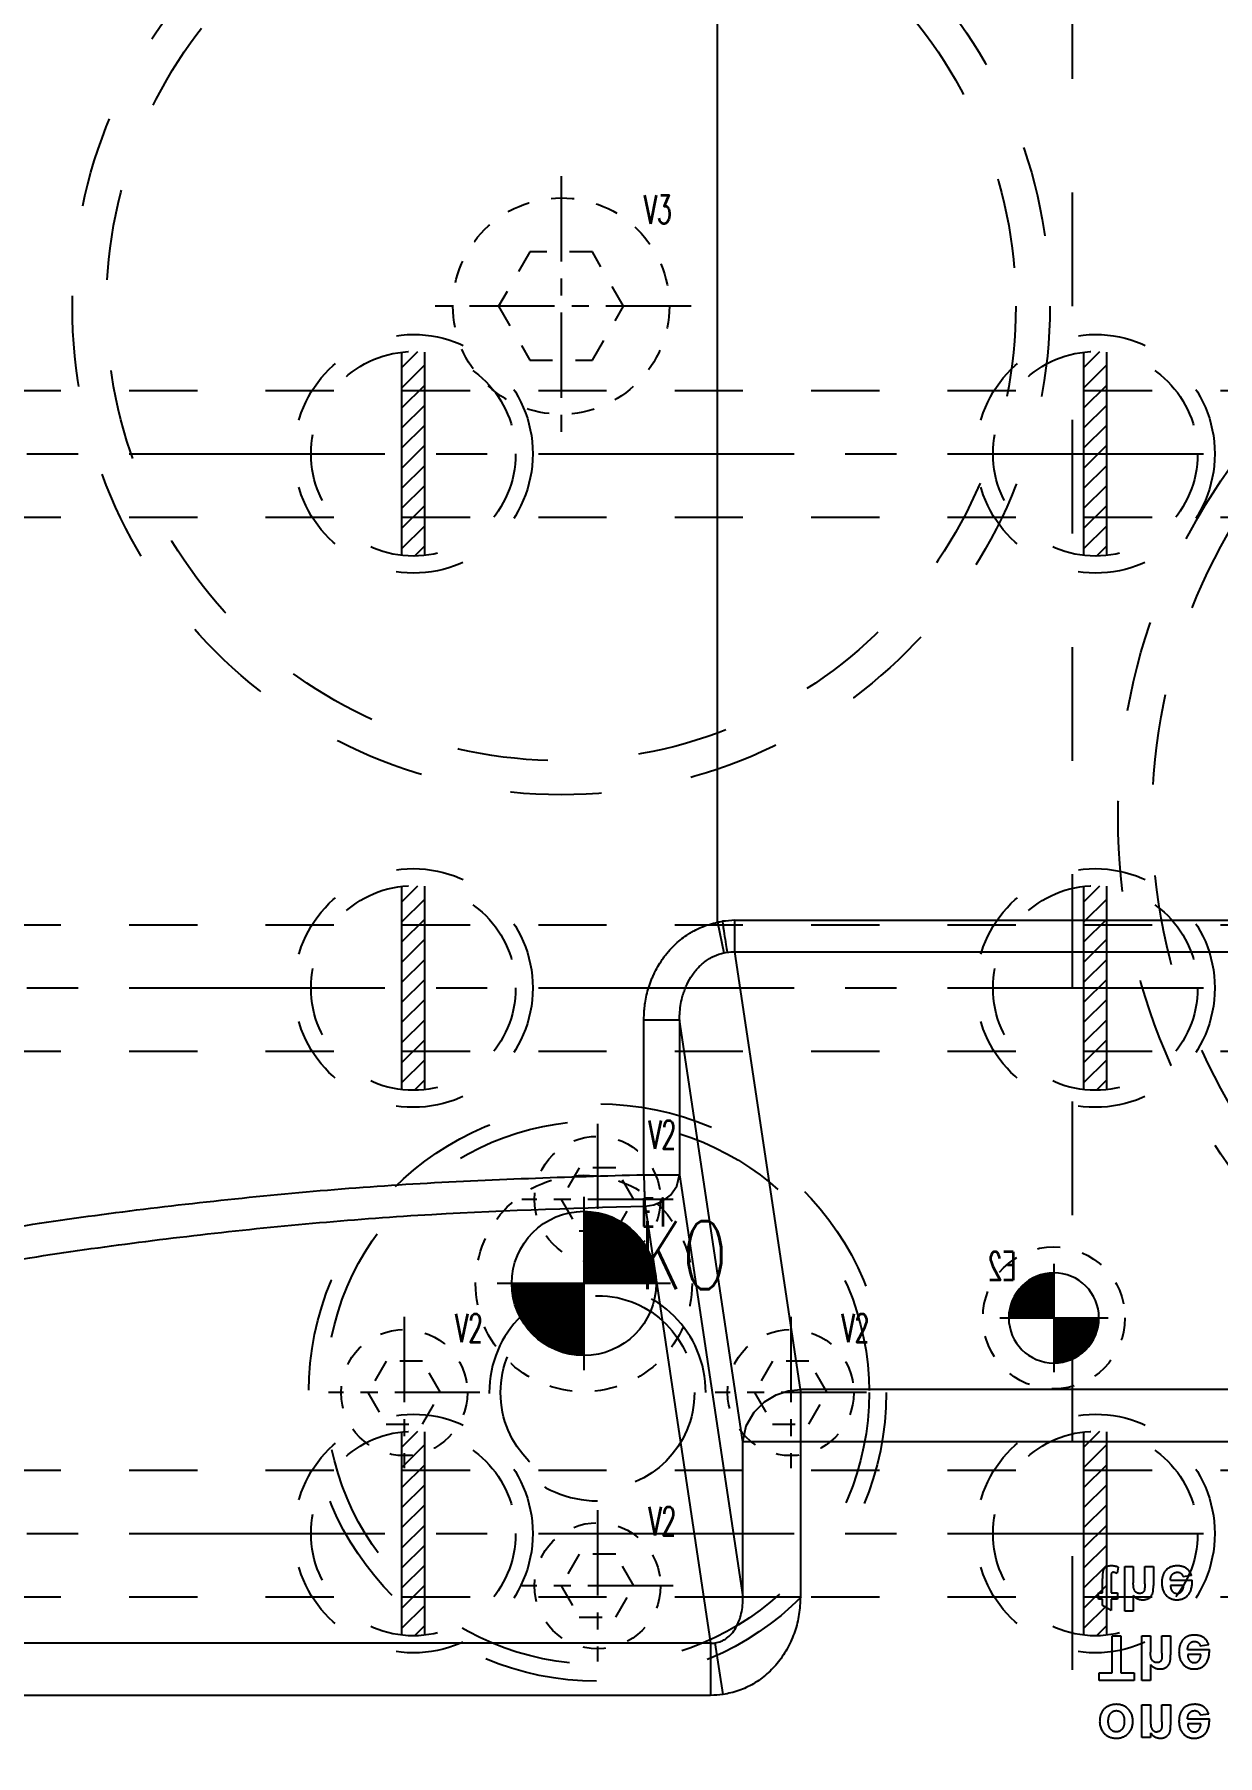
# Model space of a CAD drawing. Extents: x 14103 to 19353, y -3233 to 932.
# Drawn here: x 14776.6 to 14880.7, y -203.4 to -52 of the extents above; entities that cross this region are included whole.
import ezdxf
from ezdxf.enums import TextEntityAlignment as Align

# ---------------------------------------------------------------- set-up
doc = ezdxf.new("R2010")
doc.units = 0
doc.header["$LTSCALE"] = 20
doc.header["$MEASUREMENT"] = 0
doc.linetypes.add('CENTER', pattern=[0.6, 0.375, -0.075, 0.075, -0.075])
doc.linetypes.add('HIDDEN', pattern=[0.2, 0.1, -0.1])
doc.layers.get('0').update_dxf_attribs({"linetype": 'CONTINUOUS'})
doc.layers.get('DEFPOINTS').update_dxf_attribs({"linetype": 'CONTINUOUS'})
for name, color, linetype in [('4a', 7, 'CONTINUOUS'), ('CENTER', 1, 'CENTER'), ('DIM', 3, 'CONTINUOUS'), ('epin', 3, 'CONTINUOUS'), ('HIDDEN', 2, 'HIDDEN'), ('HOLD DOWN', 7, 'CONTINUOUS'), ('OIL', 7, 'CONTINUOUS'), ('SCREW', 7, 'CONTINUOUS'), ('SUP', 4, 'HIDDEN'), ('WATER', 9, 'HIDDEN')]:
    doc.layers.add(name, color=color, linetype=linetype)
doc.styles.add('lxy2', font='txt.shx', dxfattribs={"width": 0.6})
doc.styles.add('LXY4', font='simplex.shx', dxfattribs={"width": 0.7, "height": 6})
doc.dimstyles.new('10', dxfattribs={"dimtxt": 10, "dimasz": 5, "dimexe": 2.5, "dimexo": 0, "dimgap": 1, "dimtad": 0, "dimdsep": 46, "dimtxsty": 'lxy2', "dimcen": -3, "dimclrd": 113, "dimclre": 113, "dimclrt": 3, "dimazin": 2, "dimtfac": 1, "dimtofl": 0, "dimtmove": 0, "dimatfit": 3, "dimfxl": 1, "dimtolj": 1, "dimtzin": 0, "dimarcsym": 0})

# ---------------------------------------------------------------- blocks, each defined once
blk = doc.blocks.new('epin')
at = {"color": 0, "const_width": 0.5}
for points in [[(0.25, 0, 0.414214), (0, 0.25, 0.414214)], [(-0.25, 0, 0.414214), (0, -0.25, 0.414214)]]:
    blk.add_lwpolyline(points, format="xyb", dxfattribs=at)
at = {"color": 0, "linetype": 'ByBlock'}
blk.add_circle((0, 0), 0.5, dxfattribs=at)
at = {"layer": 'CENTER'}
for p, q in [((0, 0.6), (0, -0.6)), ((0.6, 0), (-0.6, 0))]:
    blk.add_line(p, q, dxfattribs=at)
blk = doc.blocks.new('AC_LXY_BLK547')
at = {"layer": 'epin', "xscale": 12.70000000000073, "yscale": 12.70000000000005, "zscale": 12.7}
blk.add_blockref('epin', (0, 0), dxfattribs=at)
at = {"layer": 'epin', "style": 'lxy2', "width": 0.6}
blk.add_text('E1', height=2.5, dxfattribs=at).set_placement((6.26, 6.26), align=Align.MIDDLE_CENTER)
blk = doc.blocks.new('AC_LXY_BLK520')
at = {"layer": 'epin', "xscale": 7.938000000000102, "yscale": 7.937999999999988, "zscale": 7.938}
blk.add_blockref('epin', (0, 0), dxfattribs=at)
at = {"layer": 'epin', "style": 'lxy2', "width": 0.6}
blk.add_text('E2', height=2.5, dxfattribs=at).set_placement((4.57, 4.57), align=Align.MIDDLE_CENTER)
blk = doc.blocks.new('*D198')
at = {"layer": 'DEFPOINTS', "color": 0}
for p in [(14749.94, 164.09), (15292.93, -88.91), (15315.84, -88.91)]:
    blk.add_point(p, dxfattribs=at)
at = {"layer": 'DIM', "color": 113, "lineweight": -2}
blk.add_line((15292.93, -88.91), (15315.84, -88.91), dxfattribs=at)
at = {"layer": 'DIM', "color": 3, "insert": (15324.84, -88.91), "char_height": 10, "attachment_point": 5, "style": 'lxy2'}
blk.add_mtext('\\A1;253', dxfattribs=at)
blk = doc.blocks.new('*D197')
at = {"layer": 'DEFPOINTS', "color": 0}
for p in [(14749.94, 164.09), (15292.93, -183.91), (15315.84, -183.91)]:
    blk.add_point(p, dxfattribs=at)
at = {"layer": 'DIM', "color": 113, "lineweight": -2}
blk.add_line((15292.93, -183.91), (15315.84, -183.91), dxfattribs=at)
at = {"layer": 'DIM', "color": 3, "insert": (15324.84, -183.91), "char_height": 10, "attachment_point": 5, "style": 'lxy2'}
blk.add_mtext('\\A1;348', dxfattribs=at)
blk = doc.blocks.new('*D188')
at = {"layer": 'DEFPOINTS', "color": 0, "linetype": 'Continuous'}
for p in [(14749.94, 164.09), (15254.94, -535.91), (15254.94, -553.81)]:
    blk.add_point(p, dxfattribs=at)
at = {"layer": 'OIL', "color": 113, "linetype": 'Continuous', "lineweight": -2}
blk.add_line((15254.94, -535.91), (15254.94, -553.81), dxfattribs=at)
at = {"layer": 'OIL', "color": 3, "linetype": 'Continuous', "insert": (15254.94, -562.31), "char_height": 10, "attachment_point": 5, "rotation": 90, "style": 'lxy2'}
blk.add_mtext('\\A1;505', dxfattribs=at)
blk = doc.blocks.new('*D187')
at = {"layer": 'DEFPOINTS', "color": 0, "linetype": 'Continuous'}
for p in [(14749.94, 164.09), (15299.94, -515.91), (15299.94, -553.81)]:
    blk.add_point(p, dxfattribs=at)
at = {"layer": 'OIL', "color": 113, "linetype": 'Continuous', "lineweight": -2}
blk.add_line((15299.94, -515.91), (15299.94, -553.81), dxfattribs=at)
at = {"layer": 'OIL', "color": 3, "linetype": 'Continuous', "insert": (15299.94, -562.31), "char_height": 10, "attachment_point": 5, "rotation": 90, "style": 'lxy2'}
blk.add_mtext('\\A1;550', dxfattribs=at)
blk = doc.blocks.new('*D185')
at = {"layer": 'DEFPOINTS', "color": 0}
for p in [(14749.94, 164.09), (15292.93, -255.91), (15315.84, -255.91)]:
    blk.add_point(p, dxfattribs=at)
at = {"layer": 'DIM', "color": 113, "lineweight": -2}
blk.add_line((15292.93, -255.91), (15315.84, -255.91), dxfattribs=at)
at = {"layer": 'DIM', "color": 3, "insert": (15324.34, -255.91), "char_height": 10, "attachment_point": 5, "style": 'lxy2'}
blk.add_mtext('\\A1;420', dxfattribs=at)
blk = doc.blocks.new('*D193')
at = {"layer": 'DEFPOINTS', "color": 0, "linetype": 'Continuous'}
for p in [(14749.94, 164.09), (14839.94, -369.24), (14839.94, -553.81)]:
    blk.add_point(p, dxfattribs=at)
at = {"layer": 'OIL', "color": 113, "linetype": 'Continuous', "lineweight": -2}
blk.add_line((14839.94, -369.24), (14839.94, -553.81), dxfattribs=at)
at = {"layer": 'OIL', "color": 3, "linetype": 'Continuous', "insert": (14839.94, -559.31), "char_height": 10, "attachment_point": 5, "rotation": 90, "style": 'lxy2'}
blk.add_mtext('\\A1;90', dxfattribs=at)
blk = doc.blocks.new('*D191')
at = {"layer": 'DEFPOINTS', "color": 0, "linetype": 'Continuous'}
for p in [(14749.94, 164.09), (14999.94, -369.24), (14999.94, -553.81)]:
    blk.add_point(p, dxfattribs=at)
at = {"layer": 'OIL', "color": 113, "linetype": 'Continuous', "lineweight": -2}
blk.add_line((14999.94, -369.24), (14999.94, -553.81), dxfattribs=at)
at = {"layer": 'OIL', "color": 3, "linetype": 'Continuous', "insert": (14999.94, -562.31), "char_height": 10, "attachment_point": 5, "rotation": 90, "style": 'lxy2'}
blk.add_mtext('\\A1;250', dxfattribs=at)
blk = doc.blocks.new('*D190')
at = {"layer": 'DEFPOINTS', "color": 0, "linetype": 'Continuous'}
for p in [(14749.94, 164.09), (15049.94, -369.24), (15049.94, -553.81)]:
    blk.add_point(p, dxfattribs=at)
at = {"layer": 'OIL', "color": 113, "linetype": 'Continuous', "lineweight": -2}
blk.add_line((15049.94, -369.24), (15049.94, -553.81), dxfattribs=at)
at = {"layer": 'OIL', "color": 3, "linetype": 'Continuous', "insert": (15049.94, -561.81), "char_height": 10, "attachment_point": 5, "rotation": 90, "style": 'lxy2'}
blk.add_mtext('\\A1;300', dxfattribs=at)
blk = doc.blocks.new('*D189')
at = {"layer": 'DEFPOINTS', "color": 0, "linetype": 'Continuous'}
for p in [(14749.94, 164.09), (15094.94, -324.24), (15094.94, -553.81)]:
    blk.add_point(p, dxfattribs=at)
at = {"layer": 'OIL', "color": 113, "linetype": 'Continuous', "lineweight": -2}
blk.add_line((15094.94, -324.24), (15094.94, -553.81), dxfattribs=at)
at = {"layer": 'OIL', "color": 3, "linetype": 'Continuous', "insert": (15094.94, -562.81), "char_height": 10, "attachment_point": 5, "rotation": 90, "style": 'lxy2'}
blk.add_mtext('\\A1;345', dxfattribs=at)
blk = doc.blocks.new('*D186')
at = {"layer": 'DEFPOINTS', "color": 0, "linetype": 'Continuous'}
for p in [(14749.94, 164.09), (15119.94, -360.91), (15119.94, -553.81)]:
    blk.add_point(p, dxfattribs=at)
at = {"layer": 'OIL', "color": 113, "linetype": 'Continuous', "lineweight": -2}
blk.add_line((15119.94, -360.91), (15119.94, -553.81), dxfattribs=at)
at = {"layer": 'OIL', "color": 3, "linetype": 'Continuous', "insert": (15119.94, -562.31), "char_height": 10, "attachment_point": 5, "rotation": 90, "style": 'lxy2'}
blk.add_mtext('\\A1;370', dxfattribs=at)
blk = doc.blocks.new('*D184')
at = {"layer": 'DEFPOINTS', "color": 0, "linetype": 'Continuous'}
for p in [(14749.94, 164.09), (15074.94, -315.91), (15074.94, -553.81)]:
    blk.add_point(p, dxfattribs=at)
at = {"layer": 'OIL', "color": 113, "linetype": 'Continuous', "lineweight": -2}
blk.add_line((15074.94, -315.91), (15074.94, -553.81), dxfattribs=at)
at = {"layer": 'OIL', "color": 3, "linetype": 'Continuous', "insert": (15074.94, -562.81), "char_height": 10, "attachment_point": 5, "rotation": 90, "style": 'lxy2'}
blk.add_mtext('\\A1;325', dxfattribs=at)
blk = doc.blocks.new('AC_LXY_BLK518')
at = {"layer": 'SCREW', "color": 1, "linetype": 'CENTER'}
for p, q in [((0, 11.43), (0, -11.43)), ((11.43, 0), (-11.43, 0))]:
    blk.add_line(p, q, dxfattribs=at)
at = {"layer": 'SCREW', "color": 2, "linetype": 'HIDDEN'}
blk.add_lwpolyline([(-2.75, 4.76), (-5.5, 0), (-2.75, -4.76), (2.75, -4.76), (5.5, 0), (2.75, 4.76)], close=True, dxfattribs=at)
blk.add_circle((0, 0), 9.52, dxfattribs=at)
at = {"layer": 'SCREW', "style": 'lxy2', "width": 0.6}
blk.add_text('V3', height=2.5, dxfattribs=at).set_placement((8.5, 8.5), align=Align.MIDDLE_CENTER)
blk = doc.blocks.new('AC_LXY_BLK617')
at = {"layer": 'SCREW', "color": 1, "linetype": 'CENTER'}
for p, q in [((0, 6.66), (0, -6.66)), ((6.66, 0), (-6.66, 0))]:
    blk.add_line(p, q, dxfattribs=at)
at = {"layer": 'SCREW', "color": 2, "linetype": 'HIDDEN'}
blk.add_lwpolyline([(-1.6, 2.77), (-3.2, 0), (-1.6, -2.77), (1.6, -2.77), (3.2, 0), (1.6, 2.77)], close=True, dxfattribs=at)
blk.add_circle((0, 0), 5.55, dxfattribs=at)
at = {"layer": 'SCREW', "style": 'lxy2', "width": 0.6}
blk.add_text('V2', height=2.5, dxfattribs=at).set_placement((5.69, 5.69), align=Align.MIDDLE_CENTER)

msp = doc.modelspace()

# ---------------------------------------------------------------- hatches: boundary and pattern name
at = {"layer": 'WATER', "linetype": 'Continuous'}
h = msp.add_hatch(dxfattribs=at)
h.set_pattern_fill('ANSI31', color=4, scale=10, style=0)
h.set_pattern_definition([(45, (13374.4322, 1591.9012), (-0.8838835, 0.8838835), [])])
h.paths.add_polyline_path([(14810.942, -79.965, 0.0278424), (14809.942, -79.91), (14809.942, -83.35), (14810.942, -83.35)])
h.paths.add_polyline_path([(14809.942, -79.91, 0.0278424), (14808.942, -79.965), (14808.942, -83.35), (14809.942, -83.35)])
h.paths.add_polyline_path([(14809.942, -83.35), (14808.942, -83.35), (14808.942, -88.91), (14809.942, -88.91)])
h.paths.add_polyline_path([(14810.942, -83.35), (14809.942, -83.35), (14809.942, -88.91), (14810.942, -88.91)])
h.paths.add_polyline_path([(14810.942, -88.91), (14809.942, -88.91), (14809.942, -94.47), (14810.942, -94.47)])
h.paths.add_polyline_path([(14809.942, -88.91), (14808.942, -88.91), (14808.942, -94.47), (14809.942, -94.47)])
h.paths.add_polyline_path([(14809.942, -94.47), (14808.942, -94.47), (14808.942, -97.854, 0.0278424), (14809.942, -97.91)])
h.paths.add_polyline_path([(14810.942, -94.47), (14809.942, -94.47), (14809.942, -97.91, 0.0278424), (14810.942, -97.854)])
h = msp.add_hatch(dxfattribs=at)
h.set_pattern_fill('ANSI31', color=4, scale=10, style=0)
h.set_pattern_definition([(45, (13434.4322, 1591.9012), (-0.8838835, 0.8838835), [])])
h.paths.add_polyline_path([(14870.942, -79.965, 0.0278424), (14869.942, -79.91), (14869.942, -83.35), (14870.942, -83.35)])
h.paths.add_polyline_path([(14869.942, -79.91, 0.0278424), (14868.942, -79.965), (14868.942, -83.35), (14869.942, -83.35)])
h.paths.add_polyline_path([(14869.942, -83.35), (14868.942, -83.35), (14868.942, -88.91), (14869.942, -88.91)])
h.paths.add_polyline_path([(14870.942, -83.35), (14869.942, -83.35), (14869.942, -88.91), (14870.942, -88.91)])
h.paths.add_polyline_path([(14870.942, -88.91), (14869.942, -88.91), (14869.942, -94.47), (14870.942, -94.47)])
h.paths.add_polyline_path([(14869.942, -88.91), (14868.942, -88.91), (14868.942, -94.47), (14869.942, -94.47)])
h.paths.add_polyline_path([(14869.942, -94.47), (14868.942, -94.47), (14868.942, -97.854, 0.0278424), (14869.942, -97.91)])
h.paths.add_polyline_path([(14870.942, -94.47), (14869.942, -94.47), (14869.942, -97.91, 0.0278424), (14870.942, -97.854)])
h = msp.add_hatch(dxfattribs=at)
h.set_pattern_fill('ANSI31', color=4, scale=10, style=0)
h.set_pattern_definition([(45, (13374.4322, 1544.9012), (-0.8838835, 0.8838835), [])])
h.paths.add_polyline_path([(14810.942, -126.965, 0.0278424), (14809.942, -126.91), (14809.942, -130.35), (14810.942, -130.35)])
h.paths.add_polyline_path([(14809.942, -126.91, 0.0278424), (14808.942, -126.965), (14808.942, -130.35), (14809.942, -130.35)])
h.paths.add_polyline_path([(14809.942, -130.35), (14808.942, -130.35), (14808.942, -135.91), (14809.942, -135.91)])
h.paths.add_polyline_path([(14810.942, -130.35), (14809.942, -130.35), (14809.942, -135.91), (14810.942, -135.91)])
h.paths.add_polyline_path([(14810.942, -135.91), (14809.942, -135.91), (14809.942, -141.47), (14810.942, -141.47)])
h.paths.add_polyline_path([(14809.942, -135.91), (14808.942, -135.91), (14808.942, -141.47), (14809.942, -141.47)])
h.paths.add_polyline_path([(14809.942, -141.47), (14808.942, -141.47), (14808.942, -144.854, 0.0278424), (14809.942, -144.91)])
h.paths.add_polyline_path([(14810.942, -141.47), (14809.942, -141.47), (14809.942, -144.91, 0.0278424), (14810.942, -144.854)])
h = msp.add_hatch(dxfattribs=at)
h.set_pattern_fill('ANSI31', color=4, scale=10, style=0)
h.set_pattern_definition([(45, (13434.4322, 1544.9012), (-0.8838835, 0.8838835), [])])
h.paths.add_polyline_path([(14870.942, -126.965, 0.0278424), (14869.942, -126.91), (14869.942, -130.35), (14870.942, -130.35)])
h.paths.add_polyline_path([(14869.942, -126.91, 0.0278424), (14868.942, -126.965), (14868.942, -130.35), (14869.942, -130.35)])
h.paths.add_polyline_path([(14869.942, -130.35), (14868.942, -130.35), (14868.942, -135.91), (14869.942, -135.91)])
h.paths.add_polyline_path([(14870.942, -130.35), (14869.942, -130.35), (14869.942, -135.91), (14870.942, -135.91)])
h.paths.add_polyline_path([(14870.942, -135.91), (14869.942, -135.91), (14869.942, -141.47), (14870.942, -141.47)])
h.paths.add_polyline_path([(14869.942, -135.91), (14868.942, -135.91), (14868.942, -141.47), (14869.942, -141.47)])
h.paths.add_polyline_path([(14869.942, -141.47), (14868.942, -141.47), (14868.942, -144.854, 0.0278424), (14869.942, -144.91)])
h.paths.add_polyline_path([(14870.942, -141.47), (14869.942, -141.47), (14869.942, -144.91, 0.0278424), (14870.942, -144.854)])
h = msp.add_hatch(dxfattribs=at)
h.set_pattern_fill('ANSI31', color=4, scale=10, style=0)
h.set_pattern_definition([(45, (13374.4322, 1496.9012), (-0.8838835, 0.8838835), [])])
h.paths.add_polyline_path([(14810.942, -174.965, 0.0278424), (14809.942, -174.91), (14809.942, -178.35), (14810.942, -178.35)])
h.paths.add_polyline_path([(14809.942, -174.91, 0.0278424), (14808.942, -174.965), (14808.942, -178.35), (14809.942, -178.35)])
h.paths.add_polyline_path([(14809.942, -178.35), (14808.942, -178.35), (14808.942, -183.91), (14809.942, -183.91)])
h.paths.add_polyline_path([(14810.942, -178.35), (14809.942, -178.35), (14809.942, -183.91), (14810.942, -183.91)])
h.paths.add_polyline_path([(14810.942, -183.91), (14809.942, -183.91), (14809.942, -189.47), (14810.942, -189.47)])
h.paths.add_polyline_path([(14809.942, -183.91), (14808.942, -183.91), (14808.942, -189.47), (14809.942, -189.47)])
h.paths.add_polyline_path([(14809.942, -189.47), (14808.942, -189.47), (14808.942, -192.854, 0.0278424), (14809.942, -192.91)])
h.paths.add_polyline_path([(14810.942, -189.47), (14809.942, -189.47), (14809.942, -192.91, 0.0278424), (14810.942, -192.854)])
h = msp.add_hatch(dxfattribs=at)
h.set_pattern_fill('ANSI31', color=4, scale=10, style=0)
h.set_pattern_definition([(45, (13434.4322, 1496.9012), (-0.8838835, 0.8838835), [])])
h.paths.add_polyline_path([(14870.942, -174.965, 0.0278424), (14869.942, -174.91), (14869.942, -178.35), (14870.942, -178.35)])
h.paths.add_polyline_path([(14869.942, -174.91, 0.0278424), (14868.942, -174.965), (14868.942, -178.35), (14869.942, -178.35)])
h.paths.add_polyline_path([(14869.942, -178.35), (14868.942, -178.35), (14868.942, -183.91), (14869.942, -183.91)])
h.paths.add_polyline_path([(14870.942, -178.35), (14869.942, -178.35), (14869.942, -183.91), (14870.942, -183.91)])
h.paths.add_polyline_path([(14870.942, -183.91), (14869.942, -183.91), (14869.942, -189.47), (14870.942, -189.47)])
h.paths.add_polyline_path([(14869.942, -183.91), (14868.942, -183.91), (14868.942, -189.47), (14869.942, -189.47)])
h.paths.add_polyline_path([(14869.942, -189.47), (14868.942, -189.47), (14868.942, -192.854, 0.0278424), (14869.942, -192.91)])
h.paths.add_polyline_path([(14870.942, -189.47), (14869.942, -189.47), (14869.942, -192.91, 0.0278424), (14870.942, -192.854)])

# ---------------------------------------------------------------- linework, layer by layer
at = {"layer": '4a', "color": 4, "linetype": 'Continuous'}
for p, q in [((14836.692, -130.116), (14836.692, -16.106)), ((14836.692, -130.116), (14837.264, -132.811)), ((14838.219, -129.956), (14884.541, -129.956)), ((14838.219, -132.716), (14838.219, -129.956)), ((14843.995, -171.233), (14838.219, -132.716)), ((14838.219, -132.716), (14887.692, -132.716)), ((14830.224, -152.336), (14830.224, -138.701)), ((14830.224, -138.701), (14833.364, -138.701)), ((14838.932, -175.833), (14833.364, -138.701)), ((14833.364, -138.701), (14833.364, -152.336)), ((14830.224, -152.336), (14833.364, -152.336)), ((14833.364, -152.336), (14838.932, -189.468)), ((14830.326, -155.095), (14836.095, -193.563)), ((14843.995, -171.233), (14843.995, -189.468)), ((14972.873, -171.233), (14843.995, -171.233)), ((14838.932, -189.468), (14838.932, -175.833)), ((14972.873, -175.833), (14838.932, -175.833)), ((14871.936, -186.859), (14871.86, -187.387)), ((14872.522, -190.749), (14872.522, -186.81)), ((14872.522, -186.81), (14873.279, -186.81)), ((14873.279, -186.81), (14873.279, -188.259)), ((14874.289, -186.81), (14875.047, -186.81)), ((14874.289, -188.338), (14874.289, -186.81)), ((14875.047, -186.81), (14875.047, -188.49)), ((14878.41, -187.618), (14877.652, -187.719)), ((14870.219, -189.133), (14870.573, -189.133)), ((14870.219, -189.688), (14870.219, -189.133)), ((14870.573, -189.133), (14870.573, -187.858)), ((14871.33, -187.895), (14871.33, -189.133)), ((14871.33, -189.133), (14871.886, -189.133)), ((14871.886, -189.133), (14871.886, -189.688)), ((14876.541, -188.022), (14878.46, -188.022)), ((14877.703, -188.476), (14876.555, -188.476)), ((14838.932, -189.468), (14843.995, -189.468)), ((14870.573, -189.688), (14870.219, -189.688)), ((14870.573, -190.244), (14870.573, -189.688)), ((14871.33, -190.698), (14870.573, -190.244)), ((14871.886, -189.688), (14871.33, -189.688)), ((14871.33, -189.688), (14871.33, -190.698)), ((14873.279, -190.749), (14872.522, -190.749)), ((14873.279, -189.355), (14873.279, -190.749)), ((14836.095, -193.563), (14720.165, -193.563)), ((14836.095, -193.563), (14836.095, -198.163)), ((14837.186, -198.082), (14836.505, -193.542)), ((14871.431, -192.9), (14872.189, -192.9)), ((14871.431, -196.182), (14871.431, -192.9)), ((14872.189, -192.9), (14872.189, -196.182)), ((14874.037, -192.9), (14874.794, -192.9)), ((14874.037, -196.839), (14874.037, -192.9)), ((14874.794, -192.9), (14874.794, -194.349)), ((14875.804, -192.9), (14876.562, -192.9)), ((14875.804, -194.428), (14875.804, -192.9)), ((14876.562, -192.9), (14876.562, -194.58)), ((14879.925, -193.708), (14879.167, -193.809)), ((14878.056, -194.112), (14879.975, -194.112)), ((14879.218, -194.566), (14878.07, -194.566)), ((14870.27, -196.182), (14871.431, -196.182)), ((14870.27, -196.839), (14870.27, -196.182)), ((14873.35, -196.839), (14870.27, -196.839)), ((14872.189, -196.182), (14873.35, -196.182)), ((14873.35, -196.182), (14873.35, -196.839)), ((14874.794, -196.839), (14874.037, -196.839)), ((14874.794, -195.445), (14874.794, -196.839)), ((14836.095, -198.163), (14715.102, -198.163)), ((14874.037, -198.99), (14874.794, -198.99)), ((14874.037, -201.868), (14874.037, -198.99)), ((14874.794, -198.99), (14874.794, -200.3)), ((14875.804, -198.99), (14876.562, -198.99)), ((14875.804, -200.467), (14875.804, -198.99)), ((14876.562, -198.99), (14876.562, -200.77)), ((14879.925, -199.798), (14879.167, -199.899)), ((14878.056, -200.202), (14879.975, -200.202)), ((14879.218, -200.656), (14878.07, -200.656)), ((14874.794, -201.868), (14874.037, -201.868)), ((14874.794, -201.453), (14874.794, -201.868))]:
    msp.add_line(p, q, dxfattribs=at)
for points in [[(14830.326, -155.095), (14831.11, -154.981), (14831.866, -154.674), (14832.572, -154.135), (14833.126, -153.333), (14833.364, -152.336)], [(14838.932, -175.833), (14839.217, -174.433), (14839.911, -173.221), (14840.84, -172.319), (14841.859, -171.719), (14842.909, -171.369), (14843.995, -171.233)]]:
    msp.add_lwpolyline(points, dxfattribs=at)
for points in [[(14830.224, -138.701), (14830.251, -137.975), (14830.285, -137.614), (14830.333, -137.255), (14830.655, -135.853), (14830.897, -135.172), (14831.038, -134.836), (14831.193, -134.508), (14831.938, -133.27), (14832.156, -132.98), (14832.388, -132.698), (14832.887, -132.166), (14834.013, -131.25), (14834.323, -131.052), (14834.641, -130.869), (14835.298, -130.553), (14836.692, -130.116)], [(14836.692, -130.116), (14837.127, -130.037)], [(14838.219, -129.956), (14837.127, -130.037)], [(14837.127, -130.037), (14837.293, -131.144), (14837.436, -132.098), (14837.536, -132.761)], [(14833.364, -138.701), (14833.373, -138.199), (14833.601, -136.734), (14833.743, -136.263), (14833.919, -135.806), (14834.365, -134.954), (14834.637, -134.561), (14834.939, -134.197), (14835.624, -133.571), (14836.007, -133.314), (14836.409, -133.1), (14837.264, -132.811)], [(14837.264, -132.811), (14837.536, -132.761)], [(14837.536, -132.761), (14838.219, -132.716)], [(14751.617, -161.364), (14770.376, -157.683), (14789.876, -154.933), (14809.9, -153.144), (14830.224, -152.336)], [(14830.224, -152.336), (14830.232, -152.766), (14830.241, -153.188), (14830.253, -153.593), (14830.266, -153.972), (14830.28, -154.318), (14830.295, -154.625), (14830.326, -155.095)], [(14752.961, -164.123), (14771.423, -160.443), (14790.615, -157.693), (14810.323, -155.904), (14830.326, -155.095)], [(14870.597, -187.312), (14870.592, -187.35), (14870.586, -187.397), (14870.582, -187.452), (14870.579, -187.516), (14870.576, -187.589), (14870.574, -187.67), (14870.573, -187.759), (14870.573, -187.858)], [(14871.327, -186.759), (14871.225, -186.764), (14871.129, -186.777), (14871.037, -186.799), (14870.951, -186.829), (14870.873, -186.867), (14870.806, -186.91), (14870.751, -186.958), (14870.706, -187.011), (14870.67, -187.072), (14870.64, -187.143), (14870.615, -187.222), (14870.597, -187.312)], [(14871.936, -186.859), (14871.797, -186.815), (14871.65, -186.785), (14871.493, -186.766), (14871.327, -186.759)], [(14871.546, -187.315), (14871.509, -187.317), (14871.474, -187.325), (14871.443, -187.338), (14871.415, -187.355), (14871.37, -187.402), (14871.345, -187.458), (14871.342, -187.478), (14871.339, -187.508), (14871.336, -187.548), (14871.334, -187.598), (14871.332, -187.658), (14871.331, -187.727), (14871.33, -187.806), (14871.33, -187.895)], [(14871.546, -187.315), (14871.607, -187.319), (14871.68, -187.333), (14871.764, -187.356), (14871.86, -187.387)], [(14876.066, -187.245), (14876, -187.346), (14875.943, -187.453), (14875.894, -187.566), (14875.855, -187.686), (14875.823, -187.811), (14875.812, -187.869)], [(14877.168, -186.759), (14876.988, -186.767), (14876.82, -186.79), (14876.664, -186.828), (14876.521, -186.881), (14876.389, -186.949), (14876.269, -187.033), (14876.162, -187.132), (14876.066, -187.245)], [(14876.541, -188.022), (14876.546, -187.94), (14876.556, -187.864), (14876.571, -187.791), (14876.592, -187.724), (14876.617, -187.661), (14876.648, -187.604), (14876.684, -187.55), (14876.726, -187.501), (14876.772, -187.458), (14876.82, -187.42), (14876.87, -187.387), (14876.925, -187.361), (14876.981, -187.341), (14877.04, -187.327), (14877.102, -187.318), (14877.166, -187.315)], [(14877.166, -187.315), (14877.252, -187.321), (14877.331, -187.338), (14877.403, -187.368), (14877.468, -187.41), (14877.525, -187.465), (14877.575, -187.536), (14877.618, -187.62), (14877.652, -187.719)], [(14878.41, -187.618), (14878.371, -187.516), (14878.327, -187.42), (14878.277, -187.331), (14878.223, -187.248), (14878.163, -187.171), (14878.097, -187.101), (14878.027, -187.036), (14877.951, -186.979), (14877.871, -186.927), (14877.785, -186.882), (14877.694, -186.845), (14877.599, -186.815), (14877.498, -186.79), (14877.394, -186.773), (14877.283, -186.762), (14877.168, -186.759)], [(14873.855, -189.183), (14873.77, -189.178), (14873.69, -189.16), (14873.615, -189.131), (14873.544, -189.09), (14873.48, -189.038), (14873.424, -188.974), (14873.379, -188.898), (14873.342, -188.811), (14873.327, -188.761), (14873.315, -188.707), (14873.304, -188.646), (14873.295, -188.58), (14873.288, -188.508), (14873.283, -188.43), (14873.28, -188.348), (14873.279, -188.259)], [(14874.289, -188.338), (14874.288, -188.447), (14874.287, -188.545), (14874.284, -188.632), (14874.279, -188.711), (14874.273, -188.777), (14874.266, -188.834), (14874.258, -188.88), (14874.249, -188.916), (14874.225, -188.974), (14874.195, -189.026), (14874.155, -189.071), (14874.109, -189.111), (14874.055, -189.142), (14873.995, -189.165), (14873.928, -189.178), (14873.855, -189.183)], [(14874.116, -189.739), (14874.239, -189.732), (14874.354, -189.714), (14874.464, -189.684), (14874.567, -189.642), (14874.662, -189.589), (14874.744, -189.531), (14874.813, -189.466), (14874.87, -189.393), (14874.916, -189.316), (14874.956, -189.234), (14874.986, -189.148), (14875.009, -189.058), (14875.017, -189.01), (14875.025, -188.954), (14875.032, -188.893), (14875.037, -188.825), (14875.041, -188.751), (14875.044, -188.669), (14875.046, -188.583), (14875.047, -188.49)], [(14875.812, -187.869), (14875.801, -187.944), (14875.789, -188.082), (14875.784, -188.228)], [(14875.784, -188.228), (14875.788, -188.38)], [(14875.788, -188.38), (14875.789, -188.4), (14875.808, -188.563), (14875.836, -188.716), (14875.877, -188.86), (14875.929, -188.993), (14875.994, -189.118), (14876.069, -189.232), (14876.156, -189.337), (14876.253, -189.431), (14876.355, -189.513), (14876.463, -189.582), (14876.578, -189.638), (14876.698, -189.682), (14876.825, -189.713), (14876.959, -189.732), (14877.098, -189.739)], [(14876.555, -188.476), (14876.557, -188.556), (14876.564, -188.631), (14876.576, -188.702), (14876.594, -188.769), (14876.616, -188.831), (14876.645, -188.89), (14876.678, -188.943), (14876.716, -188.993)], [(14876.716, -188.993), (14876.758, -189.037), (14876.803, -189.076), (14876.851, -189.109), (14876.902, -189.136), (14876.955, -189.156), (14877.011, -189.171), (14877.07, -189.18), (14877.132, -189.183)], [(14877.098, -189.739), (14877.253, -189.732), (14877.401, -189.713), (14877.539, -189.679), (14877.67, -189.633), (14877.792, -189.574), (14877.906, -189.501), (14878.011, -189.415), (14878.107, -189.316), (14878.194, -189.203), (14878.268, -189.077), (14878.33, -188.936), (14878.381, -188.782), (14878.418, -188.613), (14878.444, -188.43), (14878.459, -188.232), (14878.46, -188.022)], [(14877.132, -189.183), (14877.189, -189.18), (14877.244, -189.172), (14877.298, -189.158), (14877.349, -189.138), (14877.397, -189.113), (14877.444, -189.081), (14877.489, -189.045), (14877.531, -189.002), (14877.569, -188.955), (14877.603, -188.902), (14877.632, -188.844), (14877.656, -188.781), (14877.675, -188.713), (14877.689, -188.639), (14877.698, -188.56), (14877.703, -188.476)], [(14836.505, -193.542), (14837.022, -193.396), (14837.503, -193.121), (14837.933, -192.725), (14838.299, -192.221), (14838.589, -191.623), (14838.795, -190.951), (14838.911, -190.225), (14838.932, -189.468)], [(14843.995, -189.468), (14843.869, -191.03), (14843.497, -192.536), (14842.888, -193.939), (14842.063, -195.196), (14841.047, -196.269), (14839.871, -197.124), (14838.57, -197.734), (14837.186, -198.082)], [(14873.279, -189.355), (14873.369, -189.445), (14873.463, -189.523), (14873.561, -189.589), (14873.664, -189.643), (14873.771, -189.685), (14873.881, -189.715), (14873.996, -189.732), (14874.116, -189.739)], [(14836.095, -193.563), (14836.505, -193.542)], [(14877.581, -193.335), (14877.515, -193.436), (14877.457, -193.543), (14877.409, -193.656), (14877.37, -193.776), (14877.338, -193.901), (14877.327, -193.959)], [(14878.683, -192.849), (14878.503, -192.857), (14878.335, -192.88), (14878.179, -192.918), (14878.036, -192.971), (14877.904, -193.039), (14877.784, -193.123), (14877.677, -193.222), (14877.581, -193.335)], [(14878.056, -194.112), (14878.061, -194.03), (14878.07, -193.954), (14878.086, -193.881), (14878.107, -193.814), (14878.132, -193.751), (14878.163, -193.694), (14878.199, -193.64), (14878.241, -193.591), (14878.287, -193.548), (14878.335, -193.51), (14878.385, -193.477), (14878.44, -193.451), (14878.496, -193.431), (14878.555, -193.417), (14878.616, -193.408), (14878.681, -193.405)], [(14878.681, -193.405), (14878.767, -193.411), (14878.846, -193.428), (14878.918, -193.458), (14878.983, -193.5), (14879.04, -193.555), (14879.09, -193.626), (14879.133, -193.71), (14879.167, -193.809)], [(14879.925, -193.708), (14879.886, -193.606), (14879.842, -193.51), (14879.792, -193.421), (14879.738, -193.338), (14879.678, -193.261), (14879.612, -193.191), (14879.542, -193.126), (14879.466, -193.069), (14879.386, -193.017), (14879.3, -192.972), (14879.209, -192.935), (14879.114, -192.905), (14879.013, -192.88), (14878.908, -192.863), (14878.798, -192.852), (14878.683, -192.849)], [(14875.37, -195.273), (14875.285, -195.268), (14875.205, -195.25), (14875.13, -195.221), (14875.059, -195.18), (14874.995, -195.128), (14874.939, -195.064), (14874.894, -194.988), (14874.857, -194.901), (14874.842, -194.851), (14874.83, -194.797), (14874.819, -194.736), (14874.81, -194.67), (14874.803, -194.598), (14874.798, -194.52), (14874.795, -194.438), (14874.794, -194.349)], [(14875.804, -194.428), (14875.803, -194.537), (14875.802, -194.635), (14875.799, -194.722), (14875.794, -194.801), (14875.788, -194.867), (14875.781, -194.924), (14875.773, -194.97), (14875.764, -195.006), (14875.74, -195.064), (14875.709, -195.116), (14875.67, -195.161), (14875.623, -195.201), (14875.57, -195.232), (14875.51, -195.255), (14875.443, -195.268), (14875.37, -195.273)], [(14875.631, -195.829), (14875.754, -195.822), (14875.869, -195.804), (14875.979, -195.774), (14876.082, -195.732), (14876.177, -195.679), (14876.259, -195.621), (14876.328, -195.556), (14876.385, -195.483), (14876.431, -195.406), (14876.471, -195.324), (14876.501, -195.238), (14876.524, -195.148), (14876.532, -195.1), (14876.54, -195.044), (14876.547, -194.983), (14876.552, -194.915), (14876.556, -194.841), (14876.559, -194.759), (14876.561, -194.673), (14876.562, -194.58)], [(14877.327, -193.959), (14877.316, -194.034), (14877.304, -194.172), (14877.299, -194.318)], [(14877.299, -194.318), (14877.303, -194.47)], [(14877.303, -194.47), (14877.304, -194.49), (14877.323, -194.653), (14877.351, -194.806), (14877.392, -194.95), (14877.444, -195.083), (14877.509, -195.208), (14877.584, -195.322), (14877.671, -195.427), (14877.768, -195.521), (14877.87, -195.603), (14877.978, -195.672), (14878.093, -195.728), (14878.213, -195.772), (14878.34, -195.803), (14878.474, -195.822), (14878.613, -195.829)], [(14878.07, -194.566), (14878.072, -194.646), (14878.079, -194.721), (14878.091, -194.792), (14878.109, -194.859), (14878.131, -194.921), (14878.16, -194.98), (14878.193, -195.033), (14878.231, -195.083)], [(14878.231, -195.083), (14878.273, -195.127), (14878.318, -195.166), (14878.366, -195.199), (14878.417, -195.226), (14878.47, -195.246), (14878.526, -195.261), (14878.585, -195.27), (14878.646, -195.273)], [(14878.613, -195.829), (14878.768, -195.822), (14878.916, -195.803), (14879.054, -195.769), (14879.185, -195.723), (14879.307, -195.664), (14879.421, -195.591), (14879.525, -195.505), (14879.622, -195.406), (14879.708, -195.293), (14879.783, -195.167), (14879.845, -195.026), (14879.895, -194.872), (14879.933, -194.703), (14879.959, -194.52), (14879.974, -194.322), (14879.975, -194.112)], [(14878.646, -195.273), (14878.704, -195.27), (14878.759, -195.262), (14878.813, -195.248), (14878.864, -195.228), (14878.912, -195.203), (14878.959, -195.171), (14879.004, -195.135), (14879.046, -195.092), (14879.084, -195.045), (14879.118, -194.992), (14879.147, -194.934), (14879.171, -194.871), (14879.19, -194.803), (14879.204, -194.729), (14879.213, -194.65), (14879.218, -194.566)], [(14874.794, -195.445), (14874.884, -195.535), (14874.978, -195.613), (14875.076, -195.679), (14875.178, -195.733), (14875.286, -195.775), (14875.396, -195.805), (14875.511, -195.822), (14875.631, -195.829)], [(14837.186, -198.082), (14836.095, -198.163)], [(14871.787, -198.939), (14871.594, -198.95), (14871.406, -198.983), (14871.222, -199.039), (14871.043, -199.116), (14870.957, -199.163), (14870.876, -199.215), (14870.801, -199.272), (14870.731, -199.335), (14870.667, -199.402), (14870.607, -199.475), (14870.553, -199.552), (14870.504, -199.635), (14870.461, -199.723), (14870.424, -199.816), (14870.392, -199.913), (14870.366, -200.015), (14870.346, -200.121), (14870.332, -200.232), (14870.323, -200.348), (14870.32, -200.469)], [(14871.078, -200.429), (14871.081, -200.319), (14871.09, -200.216), (14871.106, -200.119), (14871.129, -200.029), (14871.157, -199.946), (14871.193, -199.869), (14871.234, -199.799), (14871.282, -199.735), (14871.335, -199.679), (14871.39, -199.63), (14871.448, -199.589), (14871.51, -199.555), (14871.575, -199.529), (14871.643, -199.51), (14871.713, -199.499), (14871.786, -199.495)], [(14871.786, -199.495), (14871.86, -199.499), (14871.93, -199.51), (14871.998, -199.529), (14872.062, -199.555), (14872.123, -199.589), (14872.181, -199.63), (14872.237, -199.679), (14872.289, -199.735), (14872.336, -199.799), (14872.377, -199.87), (14872.413, -199.947), (14872.441, -200.03), (14872.463, -200.121), (14872.479, -200.219), (14872.488, -200.323), (14872.492, -200.434)], [(14873.249, -200.437), (14873.243, -200.278), (14873.223, -200.128), (14873.191, -199.983), (14873.145, -199.845), (14873.086, -199.715), (14873.015, -199.591), (14872.931, -199.474), (14872.833, -199.365), (14872.726, -199.265), (14872.612, -199.178), (14872.492, -199.106), (14872.364, -199.046), (14872.23, -198.999), (14872.089, -198.966), (14871.942, -198.946), (14871.787, -198.939)], [(14877.581, -199.425), (14877.515, -199.526), (14877.457, -199.633), (14877.409, -199.746), (14877.37, -199.866), (14877.338, -199.991), (14877.327, -200.049)], [(14878.683, -198.939), (14878.503, -198.947), (14878.335, -198.97), (14878.179, -199.008), (14878.036, -199.061), (14877.904, -199.129), (14877.784, -199.213), (14877.677, -199.312), (14877.581, -199.425)], [(14878.056, -200.202), (14878.061, -200.12), (14878.07, -200.044), (14878.086, -199.971), (14878.107, -199.904), (14878.132, -199.841), (14878.163, -199.784), (14878.199, -199.73), (14878.241, -199.681), (14878.287, -199.638), (14878.335, -199.6), (14878.385, -199.567), (14878.44, -199.541), (14878.496, -199.521), (14878.555, -199.507), (14878.616, -199.498), (14878.681, -199.495)], [(14878.681, -199.495), (14878.767, -199.501), (14878.846, -199.518), (14878.918, -199.548), (14878.983, -199.59), (14879.04, -199.645), (14879.09, -199.716), (14879.133, -199.8), (14879.167, -199.899)], [(14879.925, -199.798), (14879.886, -199.696), (14879.842, -199.6), (14879.792, -199.511), (14879.738, -199.428), (14879.678, -199.351), (14879.612, -199.281), (14879.542, -199.216), (14879.466, -199.159), (14879.386, -199.107), (14879.3, -199.062), (14879.209, -199.025), (14879.114, -198.995), (14879.013, -198.97), (14878.908, -198.953), (14878.798, -198.942), (14878.683, -198.939)], [(14870.32, -200.469), (14870.332, -200.655), (14870.366, -200.839), (14870.424, -201.019), (14870.504, -201.197), (14870.553, -201.282), (14870.606, -201.362), (14870.664, -201.437), (14870.727, -201.507), (14870.794, -201.571), (14870.867, -201.631), (14870.944, -201.684), (14871.026, -201.733), (14871.112, -201.777), (14871.201, -201.814), (14871.291, -201.846), (14871.385, -201.872), (14871.48, -201.893), (14871.579, -201.907), (14871.679, -201.915), (14871.782, -201.919)], [(14871.786, -201.363), (14871.713, -201.359), (14871.643, -201.348), (14871.575, -201.329), (14871.51, -201.303), (14871.448, -201.269), (14871.39, -201.227), (14871.335, -201.178), (14871.282, -201.122), (14871.234, -201.059), (14871.193, -200.989), (14871.157, -200.912), (14871.129, -200.829), (14871.106, -200.739), (14871.09, -200.642), (14871.081, -200.539), (14871.078, -200.429)], [(14871.782, -201.919), (14871.939, -201.912), (14872.09, -201.893), (14872.233, -201.859), (14872.368, -201.814), (14872.496, -201.754), (14872.617, -201.682), (14872.731, -201.597), (14872.837, -201.498), (14872.933, -201.39), (14873.017, -201.274), (14873.088, -201.152), (14873.146, -201.023), (14873.191, -200.887), (14873.223, -200.744), (14873.243, -200.594), (14873.249, -200.437)], [(14872.492, -200.434), (14872.488, -200.543), (14872.479, -200.645), (14872.463, -200.741), (14872.441, -200.831), (14872.413, -200.913), (14872.377, -200.989), (14872.336, -201.059), (14872.289, -201.122), (14872.237, -201.178), (14872.181, -201.227), (14872.123, -201.269), (14872.062, -201.303), (14871.998, -201.329), (14871.93, -201.348), (14871.86, -201.359), (14871.786, -201.363)], [(14874.794, -200.3), (14874.795, -200.417), (14874.797, -200.524), (14874.802, -200.621), (14874.808, -200.709), (14874.815, -200.788), (14874.824, -200.857), (14874.835, -200.916), (14874.848, -200.965), (14874.88, -201.051), (14874.924, -201.128), (14874.979, -201.195), (14875.045, -201.254), (14875.119, -201.302), (14875.199, -201.336), (14875.283, -201.356), (14875.371, -201.363)], [(14875.804, -200.467), (14875.803, -200.579), (14875.801, -200.681), (14875.798, -200.771), (14875.793, -200.853), (14875.787, -200.923), (14875.779, -200.984), (14875.769, -201.033), (14875.759, -201.073), (14875.734, -201.138), (14875.701, -201.195), (14875.661, -201.245), (14875.614, -201.287), (14875.561, -201.32), (14875.503, -201.344), (14875.44, -201.358), (14875.371, -201.363)], [(14875.669, -201.919), (14875.783, -201.913), (14875.892, -201.896), (14875.995, -201.867), (14876.094, -201.828), (14876.184, -201.78), (14876.263, -201.725), (14876.33, -201.665), (14876.385, -201.597), (14876.431, -201.525), (14876.469, -201.448), (14876.5, -201.366), (14876.523, -201.279), (14876.539, -201.181), (14876.552, -201.063), (14876.559, -200.926), (14876.562, -200.77)], [(14877.327, -200.049), (14877.316, -200.124), (14877.304, -200.262), (14877.299, -200.408)], [(14877.299, -200.408), (14877.304, -200.58), (14877.312, -200.659)], [(14877.312, -200.659), (14877.323, -200.743), (14877.351, -200.896), (14877.392, -201.04), (14877.444, -201.173), (14877.509, -201.298), (14877.584, -201.412), (14877.671, -201.517), (14877.768, -201.611), (14877.87, -201.693), (14877.978, -201.762), (14878.093, -201.818), (14878.213, -201.862), (14878.34, -201.893), (14878.474, -201.912), (14878.613, -201.919)], [(14878.07, -200.656), (14878.072, -200.736), (14878.079, -200.811), (14878.091, -200.882), (14878.109, -200.949), (14878.131, -201.011), (14878.16, -201.07), (14878.193, -201.123), (14878.231, -201.173)], [(14878.231, -201.173), (14878.273, -201.217), (14878.318, -201.256), (14878.366, -201.289), (14878.417, -201.316), (14878.47, -201.336), (14878.526, -201.351), (14878.585, -201.36), (14878.646, -201.363)], [(14878.613, -201.919), (14878.768, -201.912), (14878.916, -201.893), (14879.054, -201.859), (14879.185, -201.813), (14879.307, -201.754), (14879.421, -201.681), (14879.525, -201.595), (14879.622, -201.496), (14879.708, -201.383), (14879.783, -201.257), (14879.845, -201.116), (14879.895, -200.962), (14879.933, -200.793), (14879.959, -200.61), (14879.974, -200.412), (14879.975, -200.202)], [(14878.646, -201.363), (14878.704, -201.36), (14878.759, -201.352), (14878.813, -201.338), (14878.864, -201.318), (14878.912, -201.293), (14878.959, -201.261), (14879.004, -201.225), (14879.046, -201.182), (14879.084, -201.135), (14879.118, -201.082), (14879.147, -201.024), (14879.171, -200.961), (14879.19, -200.893), (14879.204, -200.819), (14879.213, -200.74), (14879.218, -200.656)], [(14874.794, -201.453), (14874.884, -201.562), (14874.979, -201.657), (14875.08, -201.737), (14875.186, -201.803), (14875.298, -201.853), (14875.417, -201.889), (14875.54, -201.911), (14875.669, -201.919)]]:
    msp.add_spline(points, degree=3, dxfattribs=at)
at = {"layer": 'epin', "linetype": 'HIDDEN'}
for centre, radius in [((14824.942, -161.91), 9.525), ((14866.292, -164.939), 6.25)]:
    msp.add_circle(centre, radius, dxfattribs=at)
at = {"layer": 'HIDDEN', "ltscale": 5}
for radius in [25.4, 23.9, 8.525]:
    msp.add_circle((14826.142, -171.51), radius, dxfattribs=at)
msp.add_arc((14826.142, -171.51), 9.525, 0, 270, dxfattribs=at)
at = {"layer": 'HOLD DOWN', "color": 6, "linetype": 'HIDDEN', "ltscale": 5}
msp.add_line((14867.942, -315.91), (14867.942, 69.09), dxfattribs=at)
at = {"layer": 'SUP', "color": 6, "ltscale": 4}
for centre, radius in [((14822.942, -75.91), 43), ((14822.942, -75.91), 40), ((14924.942, -120.91), 53), ((14924.942, -120.91), 50)]:
    msp.add_circle(centre, radius, dxfattribs=at)
at = {"layer": 'WATER', "color": 4, "linetype": 'ByBlock'}
for p, q in [((14808.942, -97.854), (14808.942, -79.965)), ((14810.942, -97.854), (14810.942, -79.965)), ((14868.942, -97.854), (14868.942, -79.965)), ((14870.942, -97.854), (14870.942, -79.965)), ((14808.942, -144.854), (14808.942, -126.965)), ((14810.942, -144.854), (14810.942, -126.965)), ((14868.942, -144.854), (14868.942, -126.965)), ((14870.942, -144.854), (14870.942, -126.965)), ((14808.942, -192.854), (14808.942, -174.965)), ((14810.942, -192.854), (14810.942, -174.965)), ((14868.942, -192.854), (14868.942, -174.965)), ((14870.942, -192.854), (14870.942, -174.965))]:
    msp.add_line(p, q, dxfattribs=at)
at = {"layer": 'WATER', "linetype": 'HIDDEN', "ltscale": 3}
for p, q in [((14424.942, -83.35), (15074.942, -83.35)), ((14424.942, -94.47), (15074.942, -94.47)), ((14424.942, -130.35), (15074.942, -130.35)), ((14424.942, -141.47), (15074.942, -141.47)), ((14424.942, -178.35), (15074.942, -178.35)), ((14424.942, -189.47), (15074.942, -189.47))]:
    msp.add_line(p, q, dxfattribs=at)
at = {"layer": 'WATER', "color": 1, "linetype": 'CENTER', "ltscale": 3}
for p, q in [((14424.942, -88.91), (15080.502, -88.91)), ((14424.942, -135.91), (15080.502, -135.91)), ((14424.942, -183.91), (15080.502, -183.91))]:
    msp.add_line(p, q, dxfattribs=at)
at = {"layer": 'WATER', "ltscale": 3}
for centre in [(14809.942, -88.91), (14869.942, -88.91), (14809.942, -135.91), (14869.942, -135.91), (14809.942, -183.91), (14869.942, -183.91)]:
    msp.add_circle(centre, 10.5, dxfattribs=at)
at = {"layer": 'WATER', "linetype": 'HIDDEN', "ltscale": 3}
for centre in [(14809.942, -88.91), (14869.942, -88.91), (14809.942, -135.91), (14869.942, -135.91), (14809.942, -183.91), (14869.942, -183.91)]:
    msp.add_circle(centre, 9, dxfattribs=at)

# ---------------------------------------------------------------- block references
at = {"layer": 'epin'}
msp.add_blockref('AC_LXY_BLK547', (14824.942, -161.91), dxfattribs=at)
at = {"layer": 'epin', "xscale": -1}
msp.add_blockref('AC_LXY_BLK520', (14866.292, -164.939), dxfattribs=at)
at = {"layer": 'SCREW'}
for name, p in [('AC_LXY_BLK518', (14822.942, -75.91)), ('AC_LXY_BLK617', (14826.142, -154.51)), ('AC_LXY_BLK617', (14809.142, -171.51)), ('AC_LXY_BLK617', (14843.142, -171.51)), ('AC_LXY_BLK617', (14826.142, -188.51))]:
    msp.add_blockref(name, p, dxfattribs=at)

# ---------------------------------------------------------------- texts
at = {"layer": 'HIDDEN', "ltscale": 5, "insert": (14829.825, -156.416), "char_height": 6, "width": 21.1011, "attachment_point": 1, "style": 'LXY4'}
msp.add_mtext('KO', dxfattribs=at)

# ---------------------------------------------------------------- dimensions: what is measured, and where the dimension line sits
at = {"layer": 'DIM'}
for feature_location, picture, middle in [((15292.928, -88.91), '*D198', (15324.844, -88.91)), ((15292.928, -183.91), '*D197', (15324.844, -183.91)), ((15292.928, -255.91), '*D185', (15324.344, -255.91))]:
    dim = msp.add_ordinate_dim(feature_location=feature_location, offset=(22.916, 0), dtype=0, origin=(14749.942, 164.09), dimstyle='10', dxfattribs=at)
    dim.commit()
    dim.dimension.update_dxf_attribs({"geometry": picture, "text_midpoint": middle})
at = {"layer": 'OIL', "color": 4, "linetype": 'Continuous'}
for feature_location, offset, picture, middle in [((15254.942, -535.91), (0, -17.904), '*D188', (15254.942, -562.314)), ((15299.942, -515.91), (0, -37.904), '*D187', (15299.942, -562.314)), ((14839.942, -369.245), (0, -184.569), '*D193', (14839.942, -559.314)), ((14999.942, -369.245), (0, -184.569), '*D191', (14999.942, -562.314)), ((15049.942, -369.245), (0, -184.569), '*D190', (15049.942, -561.814)), ((15094.942, -324.245), (0, -229.569), '*D189', (15094.942, -562.814)), ((15119.942, -360.91), (0, -192.904), '*D186', (15119.942, -562.314)), ((15074.942, -315.91), (0, -237.904), '*D184', (15074.942, -562.814))]:
    dim = msp.add_ordinate_dim(feature_location=feature_location, offset=offset, dtype=1, origin=(14749.942, 164.09), dimstyle='10', dxfattribs=at)
    dim.commit()
    dim.dimension.update_dxf_attribs({"geometry": picture, "text_midpoint": middle})

doc.saveas('drawing.dxf')
